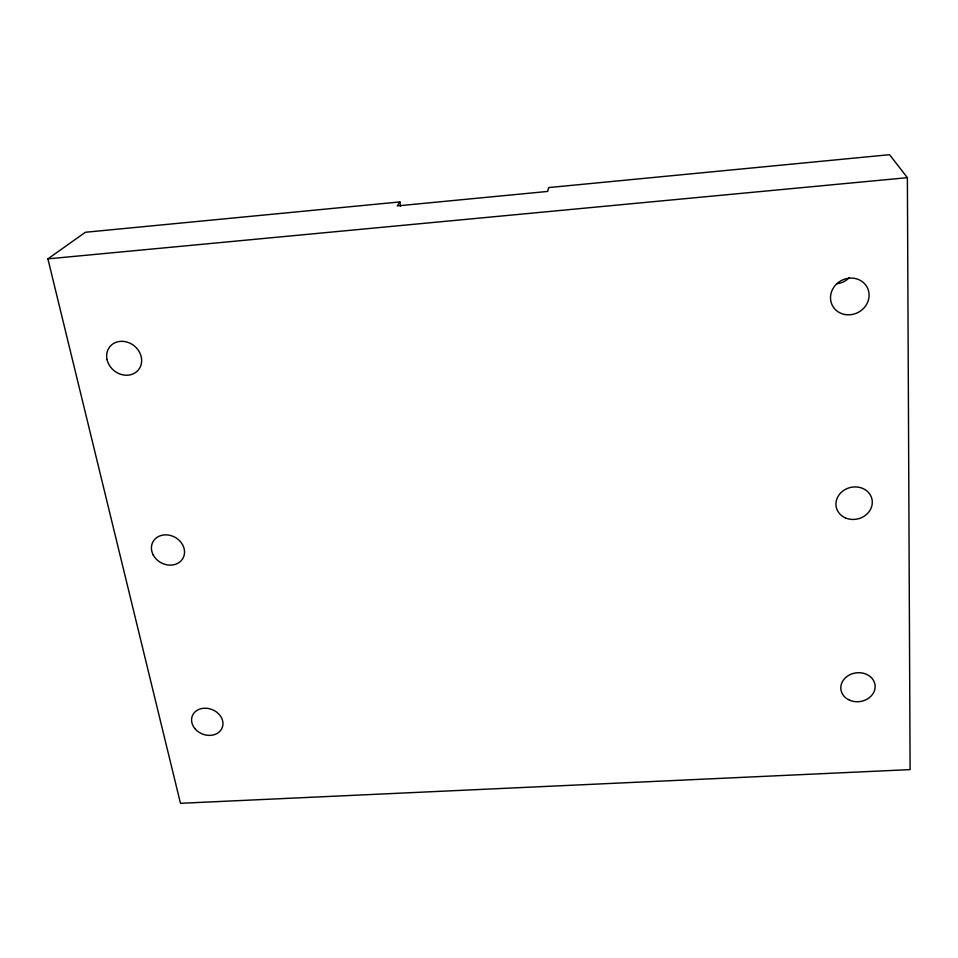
<?xml version="1.0" encoding="UTF-8"?>
<svg xmlns="http://www.w3.org/2000/svg" width="958" height="958" viewBox="0 0 958 958"><rect width="100%" height="100%" fill="white"/><g stroke="black" fill="none" stroke-linecap="round" stroke-linejoin="round"><path stroke-width="1.44" d="M399.905 201.922L397.247 205.91L547.641 191.444L548.683 187.576L889.539 154.693L907.382 177.673L910.1 769.609L180.475 803.307L47.9 258.864L85.394 232.267L399.905 201.922L400.54 206.365M47.9 258.864L907.382 177.673M849.279 277.628A18.346 16.957 -29.8 0 1 836.693 283.736M195.432 729.242A16.082 13.161 21.8 0 0 222.124 727.924A16.082 13.161 21.8 0 0 204.222 708.225A16.082 13.161 21.8 0 0 195.432 729.242M153.208 554.91A17.1 14.514 28.4 0 0 181.828 559.939A17.1 14.514 28.4 0 0 168.907 535.127A17.1 14.514 28.4 0 0 153.208 554.91M107.068 359.657A18.394 15.987 38.6 0 0 135.976 372.219A18.394 15.987 38.6 0 0 129.402 342.928A18.394 15.987 38.6 0 0 107.068 359.657M845.088 314.535A19.615 18.01 -27.3 0 0 868.355 290.214A19.615 18.01 -27.3 0 0 835.951 284.622A19.615 18.01 -27.3 0 0 845.088 314.535M849.566 700.202A17.232 14.478 -7.5 0 0 875.145 686.371A17.232 14.478 -7.5 0 0 849.183 675.091A17.232 14.478 -7.5 0 0 849.566 700.202M845.255 517.823A18.286 16.142 -13.7 0 0 872.295 502.016A18.286 16.142 -13.7 0 0 844.812 489.706A18.286 16.142 -13.7 0 0 845.255 517.823"/></g></svg>
